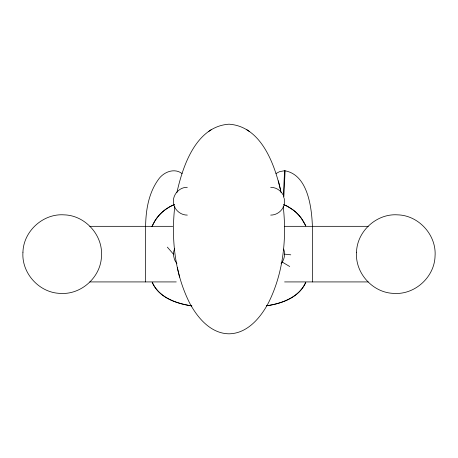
<?xml version="1.0" encoding="UTF-8"?>
<svg xmlns="http://www.w3.org/2000/svg" width="458" height="458" viewBox="0 0 458 458"><rect width="100%" height="100%" fill="white"/><g stroke="black" fill="none" stroke-linecap="round" stroke-linejoin="round"><path stroke-width="0.69" d="M174.767 206.438C171.137 239.122 174.727 273.489 189.686 303.116C197.575 317.904 210.817 333.596 229 333.813C247.188 333.596 260.419 317.898 268.314 303.11C283.279 273.483 286.863 239.122 283.233 206.438M283.668 249.072C285.609 254.001 284.344 259.738 281.08 263.797M283.336 196.373L284.595 170.731C307.845 174.498 311.698 207.377 312.396 226.326L312.396 281.922M283.777 197.988L285.111 170.742M176.903 263.768L174.55 259.743L173.445 255.215A13.929 13.929 0 0 1 173.405 254.127L173.559 252.049L174.67 248.305M284.326 203.913L284.326 198.491M176.931 192.503C182.874 165.544 196.259 126.391 229 124.187C261.741 126.391 275.126 165.544 281.069 192.509M284 205.236C282.334 210.972 276.666 215.174 270.695 215.1M152.016 226.51C156.161 216.542 164.491 208.493 174.515 204.526M151.941 226.584L155.245 220.332L157.403 217.281A39.543 39.543 0 0 1 165.344 209.581L169.58 206.867L174.252 204.589M208.533 131.549L211.109 129.763M276.031 173.502L279.603 171.636L284.595 170.731M266.579 305.795C281.853 303.597 299.137 297.465 305.789 282.283C299.074 297.488 281.91 303.511 266.63 305.778M187.305 187.305C178.855 187.041 171.767 195.681 173.674 203.913M89.762 226.326L172.689 226.326M284.595 226.326L368.238 226.326M89.762 281.922L176.256 281.922M284.595 281.922L368.238 281.922M270.695 187.305C275.727 187.27 280.611 190.202 282.952 194.65M187.305 215.1C181.334 215.174 175.666 210.972 174 205.236M284.595 254.127L290.773 254.825M191.828 305.904C176.416 303.602 158.926 297.723 152.211 282.283C159.006 297.677 176.382 303.534 191.805 305.904M283.708 204.629C293.481 208.527 301.524 216.365 305.807 225.966L301.341 218.271A39.543 39.543 0 0 0 293.647 210.331L287.292 206.255L283.748 204.589M282.271 262.073L289.708 266.51M182.084 173.582C174.166 167.508 163.174 172.197 158.193 179.794C148.604 193.19 145.833 210.188 145.604 226.326L145.604 281.922M246.891 129.763L249.467 131.549M167.347 247.131L173.405 254.127M278.384 180.864L280.691 190.419M177.309 267.581L179.616 277.136M22.946 252.198C21.389 273.151 39.273 292.885 60.284 293.389C81.238 294.946 100.972 277.061 101.476 256.056C103.033 235.097 85.148 215.363 64.143 214.859C43.184 213.302 23.45 231.187 22.946 252.198M356.524 252.198C354.967 273.151 372.852 292.885 393.857 293.389C414.816 294.946 434.55 277.061 435.054 256.056C436.611 235.097 418.726 215.363 397.716 214.859C376.762 213.302 357.028 231.187 356.524 252.198"/></g></svg>
